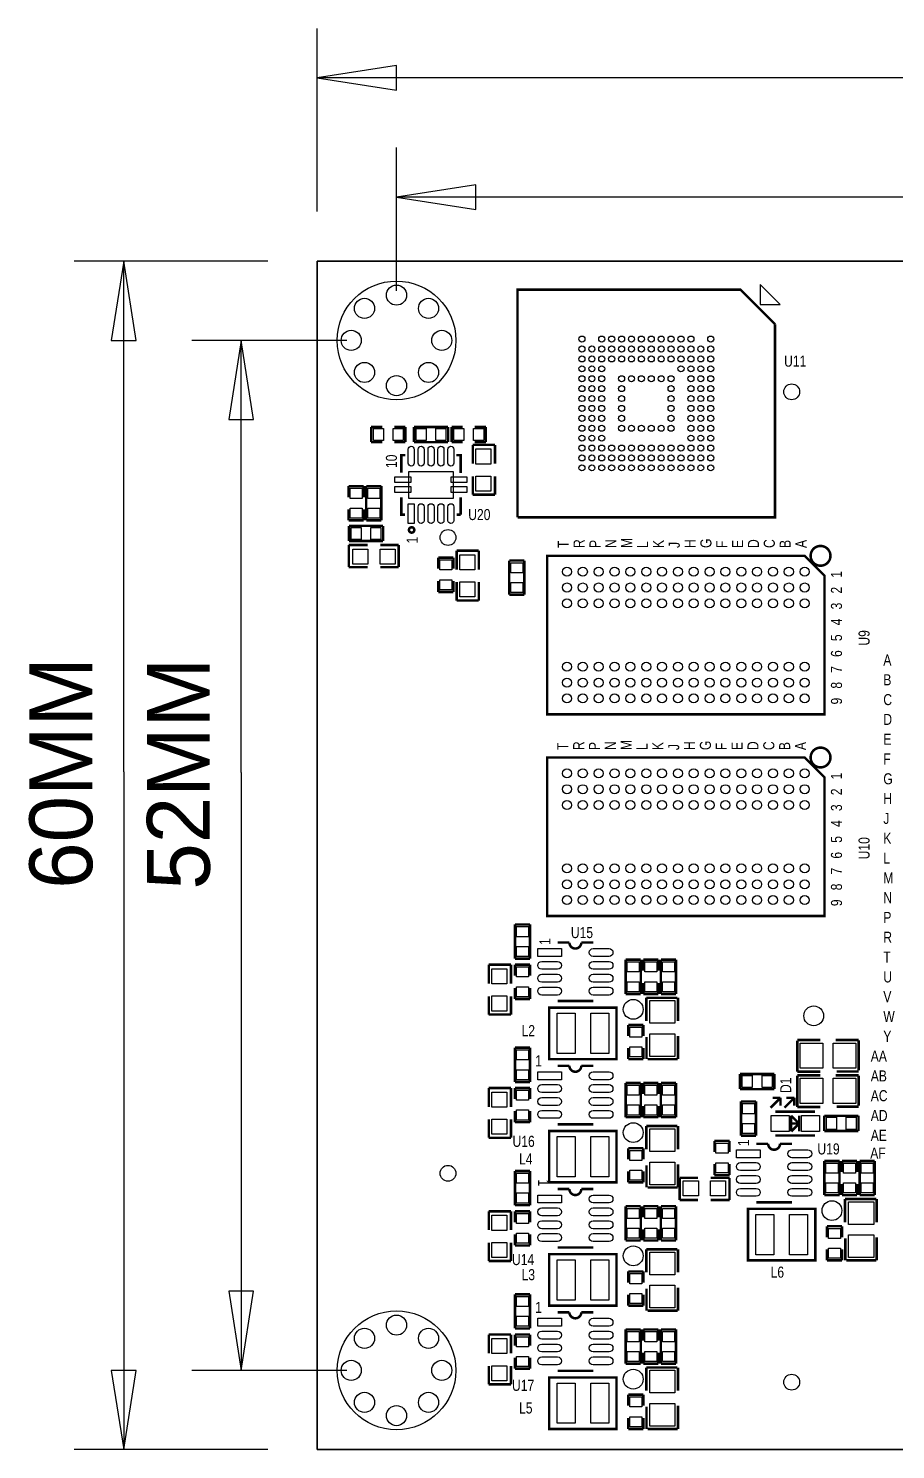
# Model space of a CAD drawing. Extents: x -14.6 to 80, y 0 to 74.1.
# Drawn here: x -14.6 to 29.2, y 0 to 71.8 of the extents above; entities that cross this region are included whole.
import ezdxf

# ---------------------------------------------------------------- set-up
doc = ezdxf.new("R2010")
doc.units = 0
for name, color, linetype in [('BG_DIMENSION', 7, 'CONTINUOUS'), ('BG_OUTLINE', 7, 'CONTINUOUS'), ('BG_SILKSCREEN_TOP', 7, 'CONTINUOUS'), ('PG_SILKSCREEN_TOP', 2, 'CONTINUOUS'), ('PIN_TOP', 1, 'CONTINUOUS'), ('RD_SILKSCREEN_TOP', 142, 'CONTINUOUS')]:
    doc.layers.add(name, color=color, linetype=linetype)

msp = doc.modelspace()

# ---------------------------------------------------------------- linework, layer by layer
at = {"layer": 'BG_DIMENSION'}
for points in [[(0, 62.500002), (0, 71.750555)], [(3.999992, 69.875552), (0, 69.25056), (3.999992, 68.625568), (3.999992, 69.875552)], [(41.45788, 69.25056), (0, 69.25056)], [(3.999992, 58.499985), (3.999992, 65.730755)], [(7.999984, 63.855752), (3.999992, 63.23076), (7.999984, 62.605768), (7.999984, 63.855752)], [(40.28694, 63.23076), (3.999992, 63.23076)], [(-2.499995, 60.000007), (-12.271375, 60.000007)], [(-9.146388, 56.000015), (-9.77138, 60.000007), (-10.396372, 56.000015), (-9.146388, 56.000015)], [(-9.77138, 34.21888), (-9.77138, 60.000007)], [(1.499997, 55.99999), (-6.337935, 55.99999)], [(-3.212948, 51.999998), (-3.83794, 55.99999), (-4.462932, 51.999998), (-3.212948, 51.999998)], [(-3.83794, 34.1757), (-3.83794, 55.99999)], [(-9.77138, 34.21888), (-9.77138, 0)], [(-3.83794, 34.1757), (-3.83794, 3.999992)], [(-4.462932, 7.999984), (-3.83794, 3.999992), (-3.212948, 7.999984), (-4.462932, 7.999984)], [(-10.396372, 3.999992), (-9.77138, 0), (-9.146388, 3.999992), (-10.396372, 3.999992)], [(1.499997, 3.999992), (-6.337935, 3.999992)], [(-2.499995, 0), (-12.271375, 0)]]:
    msp.add_lwpolyline(points, dxfattribs=at)
at = {"layer": 'BG_OUTLINE'}
msp.add_lwpolyline([(0, 0), (79.999992, 0), (79.999992, 60.000007), (0, 60.000007), (0, 0)], dxfattribs=at)
msp.add_lwpolyline([(0, 0), (0, 60.000007), (79.999992, 60.000007), (79.999992, 0)], close=True, dxfattribs=at)
at = {"layer": 'PG_SILKSCREEN_TOP', "const_width": 0.127}
for points in [[(10.110419, 47.064498), (10.110419, 58.564501), (21.360435, 58.564501), (23.110444, 56.814491)], [(10.110419, 47.064498), (23.110444, 47.064498), (23.110444, 56.814491)], [(3.27914, 51.6255), (2.72034, 51.6255)], [(2.72034, 51.6255), (2.72034, 50.8635)], [(4.44754, 51.6255), (3.88874, 51.6255)], [(4.44754, 50.8635), (4.44754, 51.6255)], [(4.87934, 51.6255), (4.87934, 50.8635)], [(6.60654, 51.6255), (4.87934, 51.6255)], [(6.60654, 50.8635), (6.60654, 51.6255)], [(7.34314, 51.6255), (6.78434, 51.6255)], [(6.78434, 51.6255), (6.78434, 50.8635)], [(8.51154, 51.6255), (7.95274, 51.6255)], [(8.51154, 50.8635), (8.51154, 51.6255)], [(2.72034, 50.8635), (3.27914, 50.8635)], [(3.88874, 50.8635), (4.44754, 50.8635)], [(4.452849, 50.204599), (4.242841, 50.204599), (4.242841, 49.314608)], [(4.87934, 50.8635), (6.60654, 50.8635)], [(6.78434, 50.8635), (7.34314, 50.8635)], [(7.243039, 49.304397), (7.243039, 50.204599), (7.022846, 50.204599)], [(7.85114, 50.7238), (8.96874, 50.7238)], [(7.85114, 49.7713), (7.85114, 50.7238)], [(7.95274, 50.8635), (8.51154, 50.8635)], [(8.96874, 50.7238), (8.96874, 49.7713)], [(7.85114, 49.1363), (7.85114, 48.2092)], [(8.96874, 48.2092), (8.96874, 49.1363)], [(1.57988, 48.641), (1.57988, 48.0822)], [(2.34188, 48.641), (1.57988, 48.641)], [(2.34188, 48.0822), (2.34188, 48.641)], [(2.46888, 48.641), (2.46888, 46.9138)], [(3.23088, 48.641), (2.46888, 48.641)], [(3.23088, 46.9138), (3.23088, 48.641)], [(4.242841, 48.074605), (4.242841, 47.204401), (4.433037, 47.204401)], [(7.243039, 47.204401), (7.243039, 48.084511)], [(7.85114, 48.2092), (8.96874, 48.2092)], [(1.57988, 47.4726), (1.57988, 46.9138)], [(2.34188, 46.9138), (2.34188, 47.4726)], [(1.57988, 46.9138), (2.34188, 46.9138)], [(3.324581, 46.6344), (1.597381, 46.6344)], [(1.597381, 46.6344), (1.597381, 45.8724)], [(2.46888, 46.9138), (3.23088, 46.9138)], [(3.324581, 45.8724), (3.324581, 46.6344)], [(7.033031, 47.204401), (7.243039, 47.204401)], [(1.597381, 45.8724), (3.324581, 45.8724)], [(1.59258, 45.6692), (2.54508, 45.6692)], [(1.59258, 44.5516), (1.59258, 45.6692)], [(4.10718, 45.6692), (3.18008, 45.6692)], [(4.10718, 44.5516), (4.10718, 45.6692)], [(7.0358, 45.38218), (8.1534, 45.38218)], [(7.0358, 44.42968), (7.0358, 45.38218)], [(8.1534, 45.38218), (8.1534, 44.42968)], [(2.54508, 44.5516), (1.59258, 44.5516)], [(3.18008, 44.5516), (4.10718, 44.5516)], [(6.11124, 45.02658), (6.11124, 44.46778)], [(6.87324, 45.02658), (6.11124, 45.02658)], [(6.87324, 44.46778), (6.87324, 45.02658)], [(9.687966, 44.886702), (9.687966, 43.159502)], [(10.449966, 44.886702), (9.687966, 44.886702)], [(10.449966, 43.159502), (10.449966, 44.886702)], [(11.604473, 45.122998), (24.604472, 45.122998), (25.604495, 44.123), (25.604495, 37.123014), (11.604473, 37.123014), (11.604473, 45.122998)], [(6.11124, 43.85818), (6.11124, 43.29938)], [(6.87324, 43.29938), (6.87324, 43.85818)], [(7.0358, 43.79468), (7.0358, 42.86758)], [(8.1534, 42.86758), (8.1534, 43.79468)], [(6.11124, 43.29938), (6.87324, 43.29938)], [(9.687966, 43.159502), (10.449966, 43.159502)], [(7.0358, 42.86758), (8.1534, 42.86758)], [(11.604473, 34.941002), (24.604472, 34.941002), (25.604495, 33.941004), (25.604495, 26.941018), (11.604473, 26.941018), (11.604473, 34.941002)], [(9.97966, 26.50998), (9.97966, 24.78278)], [(10.74166, 26.50998), (9.97966, 26.50998)], [(10.74166, 24.78278), (10.74166, 26.50998)], [(12.727661, 25.597587), (12.127763, 25.597587)], [(8.65886, 24.47798), (9.77646, 24.47798)], [(8.65886, 23.52548), (8.65886, 24.47798)], [(9.77646, 24.47798), (9.77646, 23.52548)], [(9.97966, 24.78278), (10.74166, 24.78278)], [(9.97966, 24.47798), (9.97966, 23.91918)], [(10.74166, 24.47798), (9.97966, 24.47798)], [(10.74166, 23.91918), (10.74166, 24.47798)], [(15.56766, 24.73198), (15.56766, 23.00478)], [(16.32966, 24.73198), (15.56766, 24.73198)], [(16.32966, 23.00478), (16.32966, 24.73198)], [(16.45666, 24.73198), (16.45666, 24.17318)], [(17.21866, 24.73198), (16.45666, 24.73198)], [(17.21866, 24.17318), (17.21866, 24.73198)], [(17.34566, 24.73198), (17.34566, 23.00478)], [(18.10766, 24.73198), (17.34566, 24.73198)], [(18.10766, 23.00478), (18.10766, 24.73198)], [(9.97966, 23.30958), (9.97966, 22.75078)], [(10.74166, 22.75078), (10.74166, 23.30958)], [(15.56766, 23.00478), (16.32966, 23.00478)], [(16.45666, 23.56358), (16.45666, 23.00478)], [(16.45666, 23.00478), (17.21866, 23.00478)], [(17.21866, 23.00478), (17.21866, 23.56358)], [(17.34566, 23.00478), (18.10766, 23.00478)], [(8.65886, 22.89048), (8.65886, 21.96338)], [(9.77646, 21.96338), (9.77646, 22.89048)], [(9.97966, 22.75078), (10.74166, 22.75078)], [(11.708663, 19.710883), (15.108657, 19.710883), (15.108657, 22.310877), (11.708663, 22.310877), (11.708663, 19.710883)], [(12.127763, 22.647173), (13.927557, 22.647173)], [(16.60906, 21.641283), (16.60906, 22.809683)], [(16.60906, 22.809683), (18.18386, 22.809683)], [(18.20926, 22.809683), (18.20926, 21.641283)], [(8.65886, 21.96338), (9.77646, 21.96338)], [(15.69466, 21.438083), (15.69466, 20.879283)], [(16.45666, 21.438083), (15.69466, 21.438083)], [(16.45666, 20.879283), (16.45666, 21.438083)], [(16.62176, 20.828483), (16.62176, 19.710883)], [(18.20926, 19.710883), (18.20926, 20.879283)], [(9.97966, 20.28698), (9.97966, 18.55978)], [(10.74166, 20.28698), (9.97966, 20.28698)], [(10.74166, 18.55978), (10.74166, 20.28698)], [(15.69466, 20.269683), (15.69466, 19.710883)], [(16.45666, 19.710883), (16.45666, 20.269683)], [(24.2316, 20.6756), (25.4, 20.6756)], [(24.2316, 19.0754), (24.2316, 20.6502)], [(27.3304, 20.6756), (26.162, 20.6756)], [(27.3304, 19.1389), (27.3304, 20.6629)], [(12.727661, 19.374587), (12.127763, 19.374587)], [(15.69466, 19.710883), (16.45666, 19.710883)], [(16.67256, 19.710883), (18.19656, 19.710883)], [(21.34108, 18.9611), (21.34108, 18.1991)], [(23.06828, 18.9611), (21.34108, 18.9611)], [(23.06828, 18.1991), (23.06828, 18.9611)], [(25.4, 19.0754), (24.2316, 19.0754)], [(24.2316, 18.8976), (25.4, 18.8976)], [(24.2316, 17.2974), (24.2316, 18.8722)], [(27.3304, 18.8976), (26.162, 18.8976)], [(26.2128, 19.0881), (27.3304, 19.0881)], [(27.3304, 17.3609), (27.3304, 18.8849)], [(8.65886, 18.25498), (9.77646, 18.25498)], [(8.65886, 17.30248), (8.65886, 18.25498)], [(9.77646, 18.25498), (9.77646, 17.30248)], [(9.97966, 18.55978), (10.74166, 18.55978)], [(9.97966, 18.25498), (9.97966, 17.69618)], [(10.74166, 18.25498), (9.97966, 18.25498)], [(10.74166, 17.69618), (10.74166, 18.25498)], [(15.56766, 18.50898), (15.56766, 16.78178)], [(16.32966, 18.50898), (15.56766, 18.50898)], [(16.32966, 16.78178), (16.32966, 18.50898)], [(16.45666, 18.50898), (16.45666, 17.95018)], [(17.21866, 18.50898), (16.45666, 18.50898)], [(17.21866, 17.95018), (17.21866, 18.50898)], [(17.34566, 18.50898), (17.34566, 16.78178)], [(18.10766, 18.50898), (17.34566, 18.50898)], [(18.10766, 16.78178), (18.10766, 18.50898)], [(21.34108, 18.1991), (23.06828, 18.1991)], [(16.45666, 17.34058), (16.45666, 16.78178)], [(17.21866, 16.78178), (17.21866, 17.34058)], [(21.3868, 17.57426), (21.3868, 15.84706)], [(22.1488, 17.57426), (21.3868, 17.57426)], [(22.1488, 15.84706), (22.1488, 17.57426)], [(22.881031, 17.2593), (23.381233, 17.759197)], [(23.381233, 17.759197), (22.981133, 17.759197)], [(23.381233, 17.359097), (23.381233, 17.759197)], [(23.581131, 17.2593), (24.081232, 17.759197)], [(24.081232, 17.759197), (23.681131, 17.759197)], [(24.081232, 17.359097), (24.081232, 17.759197)], [(25.4, 17.2974), (24.2316, 17.2974)], [(26.2128, 17.3101), (27.3304, 17.3101)], [(8.65886, 16.66748), (8.65886, 15.74038)], [(9.77646, 15.74038), (9.77646, 16.66748)], [(9.97966, 17.08658), (9.97966, 16.52778)], [(9.97966, 16.52778), (10.74166, 16.52778)], [(10.74166, 16.52778), (10.74166, 17.08658)], [(15.56766, 16.78178), (16.32966, 16.78178)], [(16.45666, 16.78178), (17.21866, 16.78178)], [(17.34566, 16.78178), (18.10766, 16.78178)], [(25.122632, 17.059097), (23.122636, 17.059097)], [(24.372545, 16.4592), (23.872444, 16.4592)], [(23.922431, 16.859199), (24.322532, 16.4592)], [(23.922431, 16.059201), (23.922431, 16.859199)], [(24.322532, 16.4592), (23.922431, 16.059201)], [(24.322532, 16.059201), (24.322532, 16.859199)], [(25.5905, 16.85036), (25.5905, 16.08836)], [(27.3177, 16.85036), (25.5905, 16.85036)], [(27.3177, 16.08836), (27.3177, 16.85036)], [(8.65886, 15.74038), (9.77646, 15.74038)], [(11.708663, 13.487883), (15.108657, 13.487883), (15.108657, 16.087877), (11.708663, 16.087877), (11.708663, 13.487883)], [(12.127763, 16.424173), (13.927557, 16.424173)], [(16.60906, 15.164283), (16.60906, 16.332683)], [(16.60906, 16.332683), (18.18386, 16.332683)], [(18.20926, 16.332683), (18.20926, 15.164283)], [(21.3868, 15.84706), (22.1488, 15.84706)], [(25.122632, 15.859303), (23.122636, 15.859303)], [(25.5905, 16.08836), (27.3177, 16.08836)], [(15.69466, 15.215083), (15.69466, 14.656283)], [(16.45666, 15.215083), (15.69466, 15.215083)], [(16.45666, 14.656283), (16.45666, 15.215083)], [(20.05076, 15.584881), (20.05076, 15.026081)], [(20.81276, 15.584881), (20.05076, 15.584881)], [(20.81276, 15.026081), (20.81276, 15.584881)], [(22.760661, 15.437587), (22.160763, 15.437587)], [(16.62176, 14.351483), (16.62176, 13.233883)], [(18.20926, 13.233883), (18.20926, 14.402283)], [(20.05076, 14.416481), (20.05076, 13.857681)], [(20.81276, 13.857681), (20.81276, 14.416481)], [(25.60066, 14.57198), (25.60066, 12.84478)], [(26.36266, 14.57198), (25.60066, 14.57198)], [(26.36266, 12.84478), (26.36266, 14.57198)], [(26.48966, 14.57198), (26.48966, 14.01318)], [(27.25166, 14.57198), (26.48966, 14.57198)], [(27.25166, 14.01318), (27.25166, 14.57198)], [(27.37866, 14.57198), (27.37866, 12.84478)], [(28.14066, 14.57198), (27.37866, 14.57198)], [(28.14066, 12.84478), (28.14066, 14.57198)], [(9.97966, 14.06398), (9.97966, 12.33678)], [(10.74166, 14.06398), (9.97966, 14.06398)], [(10.74166, 12.33678), (10.74166, 14.06398)], [(15.69466, 14.046683), (15.69466, 13.487883)], [(16.45666, 13.487883), (16.45666, 14.046683)], [(18.29816, 13.71854), (18.29816, 12.60094)], [(19.22526, 13.71854), (18.29816, 13.71854)], [(19.86026, 13.71854), (20.81276, 13.71854)], [(20.05076, 13.857681), (20.81276, 13.857681)], [(20.81276, 13.71854), (20.81276, 12.60094)], [(12.727661, 13.151587), (12.127763, 13.151587)], [(15.69466, 13.487883), (16.45666, 13.487883)], [(16.67256, 13.233883), (18.19656, 13.233883)], [(26.48966, 13.40358), (26.48966, 12.84478)], [(27.25166, 12.84478), (27.25166, 13.40358)], [(9.97966, 12.33678), (10.74166, 12.33678)], [(15.56766, 12.28598), (15.56766, 10.55878)], [(16.32966, 12.28598), (15.56766, 12.28598)], [(16.32966, 10.55878), (16.32966, 12.28598)], [(16.45666, 12.28598), (16.45666, 11.72718)], [(17.21866, 12.28598), (16.45666, 12.28598)], [(17.21866, 11.72718), (17.21866, 12.28598)], [(17.34566, 12.28598), (17.34566, 10.55878)], [(18.10766, 12.28598), (17.34566, 12.28598)], [(18.10766, 10.55878), (18.10766, 12.28598)], [(18.29816, 12.60094), (19.22526, 12.60094)], [(20.81276, 12.60094), (19.86026, 12.60094)], [(21.741663, 9.550883), (25.141657, 9.550883), (25.141657, 12.150877), (21.741663, 12.150877), (21.741663, 9.550883)], [(22.160763, 12.487173), (23.960557, 12.487173)], [(25.60066, 12.84478), (26.36266, 12.84478)], [(26.48966, 12.84478), (27.25166, 12.84478)], [(26.64206, 11.481283), (26.64206, 12.649683)], [(26.64206, 12.649683), (28.21686, 12.649683)], [(27.37866, 12.84478), (28.14066, 12.84478)], [(28.24226, 12.649683), (28.24226, 11.481283)], [(8.65886, 12.03198), (9.77646, 12.03198)], [(8.65886, 11.07948), (8.65886, 12.03198)], [(9.77646, 12.03198), (9.77646, 11.07948)], [(9.97966, 12.03198), (9.97966, 11.47318)], [(10.74166, 12.03198), (9.97966, 12.03198)], [(10.74166, 11.47318), (10.74166, 12.03198)], [(9.97966, 10.86358), (9.97966, 10.30478)], [(10.74166, 10.30478), (10.74166, 10.86358)], [(16.45666, 11.11758), (16.45666, 10.55878)], [(17.21866, 10.55878), (17.21866, 11.11758)], [(25.72766, 11.278083), (25.72766, 10.719283)], [(26.48966, 11.278083), (25.72766, 11.278083)], [(26.48966, 10.719283), (26.48966, 11.278083)], [(28.24226, 9.550883), (28.24226, 10.719283)], [(8.65886, 10.44448), (8.65886, 9.51738)], [(9.77646, 9.51738), (9.77646, 10.44448)], [(9.97966, 10.30478), (10.74166, 10.30478)], [(12.127763, 10.201173), (13.927557, 10.201173)], [(15.56766, 10.55878), (16.32966, 10.55878)], [(16.45666, 10.55878), (17.21866, 10.55878)], [(16.60906, 8.941283), (16.60906, 10.109683)], [(16.60906, 10.109683), (18.18386, 10.109683)], [(17.34566, 10.55878), (18.10766, 10.55878)], [(18.20926, 10.109683), (18.20926, 8.941283)], [(25.72766, 10.109683), (25.72766, 9.550883)], [(26.48966, 9.550883), (26.48966, 10.109683)], [(26.65476, 10.668483), (26.65476, 9.550883)], [(8.65886, 9.51738), (9.77646, 9.51738)], [(11.708663, 7.264883), (15.108657, 7.264883), (15.108657, 9.864877), (11.708663, 9.864877), (11.708663, 7.264883)], [(25.72766, 9.550883), (26.48966, 9.550883)], [(26.70556, 9.550883), (28.22956, 9.550883)], [(15.69466, 8.992083), (15.69466, 8.433283)], [(16.45666, 8.992083), (15.69466, 8.992083)], [(16.45666, 8.433283), (16.45666, 8.992083)], [(9.97966, 7.84098), (9.97966, 6.11378)], [(10.74166, 7.84098), (9.97966, 7.84098)], [(10.74166, 6.11378), (10.74166, 7.84098)], [(16.62176, 8.128483), (16.62176, 7.010883)], [(18.20926, 7.010883), (18.20926, 8.179283)], [(15.69466, 7.823683), (15.69466, 7.264883)], [(15.69466, 7.264883), (16.45666, 7.264883)], [(16.45666, 7.264883), (16.45666, 7.823683)], [(12.727661, 6.928587), (12.127763, 6.928587)], [(16.67256, 7.010883), (18.19656, 7.010883)], [(8.65886, 5.80898), (9.77646, 5.80898)], [(8.65886, 4.85648), (8.65886, 5.80898)], [(9.77646, 5.80898), (9.77646, 4.85648)], [(9.97966, 6.11378), (10.74166, 6.11378)], [(9.97966, 5.80898), (9.97966, 5.25018)], [(10.74166, 5.80898), (9.97966, 5.80898)], [(10.74166, 5.25018), (10.74166, 5.80898)], [(15.56766, 6.06298), (15.56766, 4.33578)], [(16.32966, 6.06298), (15.56766, 6.06298)], [(16.32966, 4.33578), (16.32966, 6.06298)], [(16.45666, 6.06298), (16.45666, 5.50418)], [(17.21866, 6.06298), (16.45666, 6.06298)], [(17.21866, 5.50418), (17.21866, 6.06298)], [(17.34566, 6.06298), (17.34566, 4.33578)], [(18.10766, 6.06298), (17.34566, 6.06298)], [(18.10766, 4.33578), (18.10766, 6.06298)], [(9.97966, 4.64058), (9.97966, 4.08178)], [(10.74166, 4.08178), (10.74166, 4.64058)], [(15.56766, 4.33578), (16.32966, 4.33578)], [(16.45666, 4.89458), (16.45666, 4.33578)], [(16.45666, 4.33578), (17.21866, 4.33578)], [(17.21866, 4.33578), (17.21866, 4.89458)], [(17.34566, 4.33578), (18.10766, 4.33578)], [(8.65886, 4.22148), (8.65886, 3.29438)], [(9.77646, 3.29438), (9.77646, 4.22148)], [(9.97966, 4.08178), (10.74166, 4.08178)], [(11.708663, 1.041883), (15.108657, 1.041883), (15.108657, 3.641877), (11.708663, 3.641877), (11.708663, 1.041883)], [(12.127763, 3.978173), (13.927557, 3.978173)], [(16.60906, 2.972283), (16.60906, 4.140683)], [(16.60906, 4.140683), (18.18386, 4.140683)], [(18.20926, 4.140683), (18.20926, 2.972283)], [(8.65886, 3.29438), (9.77646, 3.29438)], [(15.69466, 2.769083), (15.69466, 2.210283)], [(16.45666, 2.769083), (15.69466, 2.769083)], [(16.45666, 2.210283), (16.45666, 2.769083)], [(16.62176, 2.159483), (16.62176, 1.041883)], [(18.20926, 1.041883), (18.20926, 2.210283)], [(15.69466, 1.600683), (15.69466, 1.041883)], [(16.45666, 1.041883), (16.45666, 1.600683)], [(15.69466, 1.041883), (16.45666, 1.041883)], [(16.67256, 1.041883), (18.19656, 1.041883)]]:
    msp.add_lwpolyline(points, dxfattribs=at)
at = {"layer": 'PG_SILKSCREEN_TOP'}
msp.add_lwpolyline([(22.352432, 57.806488), (23.368432, 57.806488), (22.352432, 58.822488)], close=True, dxfattribs=at)
at = {"layer": 'PG_SILKSCREEN_TOP', "const_width": 0.127}
for points in [[(4.898949, 46.429498, 1.000013), (4.62694, 46.429498, 0.999987), (4.898949, 46.429498)], [(25.904495, 45.122998, 0.999991), (24.904471, 45.123024, 1.000009), (25.904495, 45.122998)], [(25.904495, 34.941002, 0.999991), (24.904471, 34.941027, 1.000009), (25.904495, 34.941002)], [(13.927557, 25.597587), (13.327659, 25.597587, -0.999915), (12.727661, 25.597587)], [(13.927557, 19.374587), (13.327659, 19.374587, -0.999915), (12.727661, 19.374587)], [(23.960557, 15.437587), (23.360659, 15.437587, -0.999915), (22.760661, 15.437587)], [(13.927557, 13.151587), (13.327659, 13.151587, -0.999915), (12.727661, 13.151587)], [(13.927557, 6.928587), (13.327659, 6.928587, -0.999915), (12.727661, 6.928587)]]:
    msp.add_lwpolyline(points, format="xyb", dxfattribs=at)
at = {"layer": 'PIN_TOP'}
for points in [[(2.829839, 50.9397), (2.829839, 51.5493), (3.337839, 51.5493), (3.337839, 50.9397)], [(3.830041, 50.9397), (3.830041, 51.5493), (4.338041, 51.5493), (4.338041, 50.9397)], [(5.496839, 51.5493), (5.496839, 50.9397), (4.988839, 50.9397), (4.988839, 51.5493)], [(6.497041, 51.5493), (6.497041, 50.9397), (5.989041, 50.9397), (5.989041, 51.5493)], [(6.893839, 50.9397), (6.893839, 51.5493), (7.401839, 51.5493), (7.401839, 50.9397)], [(7.894041, 50.9397), (7.894041, 51.5493), (8.402041, 51.5493), (8.402041, 50.9397)], [(8.76554, 49.7586), (8.00354, 49.7586), (8.00354, 50.5206), (8.76554, 50.5206)], [(4.722901, 48.819397), (3.922801, 48.819397), (3.922801, 49.119396), (4.722901, 49.119396)], [(6.867893, 49.384445), (6.867893, 48.024555), (4.617987, 48.024555), (4.617987, 49.384445)], [(7.557999, 48.819397), (6.757899, 48.819397), (6.757899, 49.119396), (7.557999, 49.119396)], [(8.76554, 48.387), (8.00354, 48.387), (8.00354, 49.149), (8.76554, 49.149)], [(1.65608, 48.531501), (2.26568, 48.531501), (2.26568, 48.023501), (1.65608, 48.023501)], [(3.15468, 48.023501), (2.54508, 48.023501), (2.54508, 48.531501), (3.15468, 48.531501)], [(4.722901, 48.319601), (3.922801, 48.319601), (3.922801, 48.6196), (4.722901, 48.6196)], [(7.557999, 48.319601), (6.757899, 48.319601), (6.757899, 48.6196), (7.557999, 48.6196)], [(1.65608, 47.531299), (2.26568, 47.531299), (2.26568, 47.023299), (1.65608, 47.023299)], [(3.15468, 47.023299), (2.54508, 47.023299), (2.54508, 47.531299), (3.15468, 47.531299)], [(4.892942, 46.75439), (4.592942, 46.75439), (4.592942, 47.754388), (4.892942, 47.754388)], [(1.70688, 45.9486), (1.70688, 46.5582), (2.21488, 46.5582), (2.21488, 45.9486)], [(2.707081, 45.9486), (2.707081, 46.5582), (3.215081, 46.5582), (3.215081, 45.9486)], [(2.55778, 45.466), (2.55778, 44.704), (1.79578, 44.704), (1.79578, 45.466)], [(3.92938, 45.466), (3.92938, 44.704), (3.16738, 44.704), (3.16738, 45.466)], [(6.79704, 44.409081), (6.18744, 44.409081), (6.18744, 44.917081), (6.79704, 44.917081)], [(7.9502, 44.41698), (7.1882, 44.41698), (7.1882, 45.17898), (7.9502, 45.17898)], [(9.764166, 44.777203), (10.373766, 44.777203), (10.373766, 44.269203), (9.764166, 44.269203)], [(6.79704, 43.408879), (6.18744, 43.408879), (6.18744, 43.916879), (6.79704, 43.916879)], [(7.9502, 43.04538), (7.1882, 43.04538), (7.1882, 43.80738), (7.9502, 43.80738)], [(9.764166, 43.777002), (10.373766, 43.777002), (10.373766, 43.269002), (9.764166, 43.269002)], [(10.66546, 25.892481), (10.05586, 25.892481), (10.05586, 26.400481), (10.66546, 26.400481)], [(10.66546, 24.892279), (10.05586, 24.892279), (10.05586, 25.400279), (10.66546, 25.400279)], [(11.127715, 25.297486), (12.327611, 25.297486), (12.327611, 24.897486), (11.127715, 24.897486)], [(16.25346, 24.114481), (15.64386, 24.114481), (15.64386, 24.622481), (16.25346, 24.622481)], [(17.14246, 24.114481), (16.53286, 24.114481), (16.53286, 24.622481), (17.14246, 24.622481)], [(17.42186, 24.622481), (18.03146, 24.622481), (18.03146, 24.114481), (17.42186, 24.114481)], [(9.57326, 23.51278), (8.81126, 23.51278), (8.81126, 24.27478), (9.57326, 24.27478)], [(10.66546, 23.860481), (10.05586, 23.860481), (10.05586, 24.368481), (10.66546, 24.368481)], [(10.66546, 22.860279), (10.05586, 22.860279), (10.05586, 23.368279), (10.66546, 23.368279)], [(16.25346, 23.114279), (15.64386, 23.114279), (15.64386, 23.622279), (16.25346, 23.622279)], [(17.14246, 23.114279), (16.53286, 23.114279), (16.53286, 23.622279), (17.14246, 23.622279)], [(17.42186, 23.622279), (18.03146, 23.622279), (18.03146, 23.114279), (17.42186, 23.114279)], [(9.57326, 22.14118), (8.81126, 22.14118), (8.81126, 22.90318), (9.57326, 22.90318)], [(18.05686, 21.526983), (16.78686, 21.526983), (16.78686, 22.669983), (18.05686, 22.669983)], [(12.101449, 19.99488), (12.101449, 22.02688), (13.015849, 22.02688), (13.015849, 19.99488)], [(13.801471, 19.99488), (13.801471, 22.02688), (14.715871, 22.02688), (14.715871, 19.99488)], [(16.38046, 20.820583), (15.77086, 20.820583), (15.77086, 21.328583), (16.38046, 21.328583)], [(18.05686, 19.850583), (16.78686, 19.850583), (16.78686, 20.993583), (18.05686, 20.993583)], [(10.66546, 19.669481), (10.05586, 19.669481), (10.05586, 20.177481), (10.66546, 20.177481)], [(16.38046, 19.820382), (15.77086, 19.820382), (15.77086, 20.328382), (16.38046, 20.328382)], [(25.5143, 20.5232), (25.5143, 19.2532), (24.3713, 19.2532), (24.3713, 20.5232)], [(27.1907, 20.5232), (27.1907, 19.2532), (26.0477, 19.2532), (26.0477, 20.5232)], [(10.66546, 18.669279), (10.05586, 18.669279), (10.05586, 19.177279), (10.66546, 19.177279)], [(11.127715, 19.074486), (12.327611, 19.074486), (12.327611, 18.674486), (11.127715, 18.674486)], [(21.958579, 18.8849), (21.958579, 18.2753), (21.450579, 18.2753), (21.450579, 18.8849)], [(22.958781, 18.8849), (22.958781, 18.2753), (22.450781, 18.2753), (22.450781, 18.8849)], [(25.5143, 18.7452), (25.5143, 17.4752), (24.3713, 17.4752), (24.3713, 18.7452)], [(27.1907, 18.7452), (27.1907, 17.4752), (26.0477, 17.4752), (26.0477, 18.7452)], [(9.57326, 17.28978), (8.81126, 17.28978), (8.81126, 18.05178), (9.57326, 18.05178)], [(10.66546, 17.637481), (10.05586, 17.637481), (10.05586, 18.145481), (10.66546, 18.145481)], [(16.25346, 17.891481), (15.64386, 17.891481), (15.64386, 18.399481), (16.25346, 18.399481)], [(17.14246, 17.891481), (16.53286, 17.891481), (16.53286, 18.399481), (17.14246, 18.399481)], [(17.42186, 18.399481), (18.03146, 18.399481), (18.03146, 17.891481), (17.42186, 17.891481)], [(16.25346, 16.891279), (15.64386, 16.891279), (15.64386, 17.399279), (16.25346, 17.399279)], [(17.14246, 16.891279), (16.53286, 16.891279), (16.53286, 17.399279), (17.14246, 17.399279)], [(17.42186, 17.399279), (18.03146, 17.399279), (18.03146, 16.891279), (17.42186, 16.891279)], [(22.0726, 16.956761), (21.463, 16.956761), (21.463, 17.464761), (22.0726, 17.464761)], [(9.57326, 15.91818), (8.81126, 15.91818), (8.81126, 16.68018), (9.57326, 16.68018)], [(10.66546, 16.637279), (10.05586, 16.637279), (10.05586, 17.145279), (10.66546, 17.145279)], [(23.820488, 16.05915), (22.920592, 16.05915), (22.920592, 16.85925), (23.820488, 16.85925)], [(25.344488, 16.05915), (24.444592, 16.05915), (24.444592, 16.85925), (25.344488, 16.85925)], [(26.207999, 16.77416), (26.207999, 16.16456), (25.699999, 16.16456), (25.699999, 16.77416)], [(27.208201, 16.77416), (27.208201, 16.16456), (26.700201, 16.16456), (26.700201, 16.77416)], [(12.101449, 13.77188), (12.101449, 15.80388), (13.015849, 15.80388), (13.015849, 13.77188)], [(13.801471, 13.77188), (13.801471, 15.80388), (14.715871, 15.80388), (14.715871, 13.77188)], [(18.05686, 15.049983), (16.78686, 15.049983), (16.78686, 16.192983), (18.05686, 16.192983)], [(22.0726, 15.956559), (21.463, 15.956559), (21.463, 16.464559), (22.0726, 16.464559)], [(16.38046, 14.597583), (15.77086, 14.597583), (15.77086, 15.105583), (16.38046, 15.105583)], [(20.12696, 15.475382), (20.73656, 15.475382), (20.73656, 14.967382), (20.12696, 14.967382)], [(21.160715, 15.137486), (22.360611, 15.137486), (22.360611, 14.737486), (21.160715, 14.737486)], [(18.05686, 13.373583), (16.78686, 13.373583), (16.78686, 14.516583), (18.05686, 14.516583)], [(20.12696, 14.475181), (20.73656, 14.475181), (20.73656, 13.967181), (20.12696, 13.967181)], [(26.28646, 13.954481), (25.67686, 13.954481), (25.67686, 14.462481), (26.28646, 14.462481)], [(27.17546, 13.954481), (26.56586, 13.954481), (26.56586, 14.462481), (27.17546, 14.462481)], [(27.45486, 14.462481), (28.06446, 14.462481), (28.06446, 13.954481), (27.45486, 13.954481)], [(10.66546, 13.446481), (10.05586, 13.446481), (10.05586, 13.954481), (10.66546, 13.954481)], [(16.38046, 13.597382), (15.77086, 13.597382), (15.77086, 14.105382), (16.38046, 14.105382)], [(10.66546, 12.446279), (10.05586, 12.446279), (10.05586, 12.954279), (10.66546, 12.954279)], [(18.47596, 12.80414), (18.47596, 13.56614), (19.23796, 13.56614), (19.23796, 12.80414)], [(19.84756, 12.80414), (19.84756, 13.56614), (20.60956, 13.56614), (20.60956, 12.80414)], [(26.28646, 12.954279), (25.67686, 12.954279), (25.67686, 13.462279), (26.28646, 13.462279)], [(27.17546, 12.954279), (26.56586, 12.954279), (26.56586, 13.462279), (27.17546, 13.462279)], [(27.45486, 13.462279), (28.06446, 13.462279), (28.06446, 12.954279), (27.45486, 12.954279)], [(11.127715, 12.851486), (12.327611, 12.851486), (12.327611, 12.451486), (11.127715, 12.451486)], [(28.08986, 11.366983), (26.81986, 11.366983), (26.81986, 12.509983), (28.08986, 12.509983)], [(9.57326, 11.06678), (8.81126, 11.06678), (8.81126, 11.82878), (9.57326, 11.82878)], [(10.66546, 11.414481), (10.05586, 11.414481), (10.05586, 11.922481), (10.66546, 11.922481)], [(16.25346, 11.668481), (15.64386, 11.668481), (15.64386, 12.176481), (16.25346, 12.176481)], [(17.14246, 11.668481), (16.53286, 11.668481), (16.53286, 12.176481), (17.14246, 12.176481)], [(17.42186, 12.176481), (18.03146, 12.176481), (18.03146, 11.668481), (17.42186, 11.668481)], [(22.134449, 9.83488), (22.134449, 11.86688), (23.048849, 11.86688), (23.048849, 9.83488)], [(23.834471, 9.83488), (23.834471, 11.86688), (24.748871, 11.86688), (24.748871, 9.83488)], [(10.66546, 10.414279), (10.05586, 10.414279), (10.05586, 10.922279), (10.66546, 10.922279)], [(16.25346, 10.668279), (15.64386, 10.668279), (15.64386, 11.176279), (16.25346, 11.176279)], [(17.14246, 10.668279), (16.53286, 10.668279), (16.53286, 11.176279), (17.14246, 11.176279)], [(17.42186, 11.176279), (18.03146, 11.176279), (18.03146, 10.668279), (17.42186, 10.668279)], [(26.41346, 10.660583), (25.80386, 10.660583), (25.80386, 11.168583), (26.41346, 11.168583)], [(28.08986, 9.690583), (26.81986, 9.690583), (26.81986, 10.833583), (28.08986, 10.833583)], [(9.57326, 9.69518), (8.81126, 9.69518), (8.81126, 10.45718), (9.57326, 10.45718)], [(26.41346, 9.660382), (25.80386, 9.660382), (25.80386, 10.168382), (26.41346, 10.168382)], [(12.101449, 7.54888), (12.101449, 9.58088), (13.015849, 9.58088), (13.015849, 7.54888)], [(13.801471, 7.54888), (13.801471, 9.58088), (14.715871, 9.58088), (14.715871, 7.54888)], [(18.05686, 8.826983), (16.78686, 8.826983), (16.78686, 9.969983), (18.05686, 9.969983)], [(16.38046, 8.374583), (15.77086, 8.374583), (15.77086, 8.882583), (16.38046, 8.882583)], [(18.05686, 7.150583), (16.78686, 7.150583), (16.78686, 8.293583), (18.05686, 8.293583)], [(10.66546, 7.223481), (10.05586, 7.223481), (10.05586, 7.731481), (10.66546, 7.731481)], [(16.38046, 7.374382), (15.77086, 7.374382), (15.77086, 7.882382), (16.38046, 7.882382)], [(10.66546, 6.223279), (10.05586, 6.223279), (10.05586, 6.731279), (10.66546, 6.731279)], [(11.127715, 6.628486), (12.327611, 6.628486), (12.327611, 6.228486), (11.127715, 6.228486)], [(15.64386, 5.953481), (16.25346, 5.953481), (16.25346, 5.445481), (15.64386, 5.445481)], [(16.53286, 5.953481), (17.14246, 5.953481), (17.14246, 5.445481), (16.53286, 5.445481)], [(17.42186, 5.953481), (18.03146, 5.953481), (18.03146, 5.445481), (17.42186, 5.445481)], [(9.57326, 4.84378), (8.81126, 4.84378), (8.81126, 5.60578), (9.57326, 5.60578)], [(10.66546, 5.191481), (10.05586, 5.191481), (10.05586, 5.699481), (10.66546, 5.699481)], [(10.66546, 4.191279), (10.05586, 4.191279), (10.05586, 4.699279), (10.66546, 4.699279)], [(15.64386, 4.953279), (16.25346, 4.953279), (16.25346, 4.445279), (15.64386, 4.445279)], [(16.53286, 4.953279), (17.14246, 4.953279), (17.14246, 4.445279), (16.53286, 4.445279)], [(17.42186, 4.953279), (18.03146, 4.953279), (18.03146, 4.445279), (17.42186, 4.445279)], [(9.57326, 3.47218), (8.81126, 3.47218), (8.81126, 4.23418), (9.57326, 4.23418)], [(18.05686, 2.857983), (16.78686, 2.857983), (16.78686, 4.000983), (18.05686, 4.000983)], [(12.101449, 1.32588), (12.101449, 3.35788), (13.015849, 3.35788), (13.015849, 1.32588)], [(13.801471, 1.32588), (13.801471, 3.35788), (14.715871, 3.35788), (14.715871, 1.32588)], [(16.38046, 2.151583), (15.77086, 2.151583), (15.77086, 2.659583), (16.38046, 2.659583)], [(18.05686, 1.181583), (16.78686, 1.181583), (16.78686, 2.324583), (18.05686, 2.324583)], [(16.38046, 1.151382), (15.77086, 1.151382), (15.77086, 1.659382), (16.38046, 1.659382)]]:
    msp.add_lwpolyline(points, close=True, dxfattribs=at)
for points in [[(4.892942, 50.504611), (4.892942, 49.804612, -1), (4.592942, 49.804612), (4.592942, 50.504611, -1)], [(5.392839, 50.504611), (5.392839, 49.804612, -1), (5.09284, 49.804612), (5.09284, 50.504611, -1)], [(5.89294, 50.504611), (5.89294, 49.804612, -1), (5.59294, 49.804612), (5.59294, 50.504611, -1)], [(6.39304, 50.504611), (6.39304, 49.804612, -1), (6.093041, 49.804612), (6.093041, 50.504611, -1)], [(6.892938, 50.504611), (6.892938, 49.804612, -1), (6.592938, 49.804612), (6.592938, 50.504611, -1)], [(5.392839, 47.604388), (5.392839, 46.904389, -1), (5.09284, 46.904389), (5.09284, 47.604388, -1)], [(5.89294, 47.604388), (5.89294, 46.904389, -1), (5.59294, 46.904389), (5.59294, 47.604388, -1)], [(6.39304, 47.604388), (6.39304, 46.904389, -1), (6.093041, 46.904389), (6.093041, 47.604388, -1)], [(6.892938, 47.604388), (6.892938, 46.904389, -1), (6.592938, 46.904389), (6.592938, 47.604388, -1)], [(14.727606, 24.897486), (13.927709, 24.897486, -1), (13.927709, 25.297486), (14.727606, 25.297486, -1)], [(12.127611, 24.247475), (11.327714, 24.247475, -1), (11.327714, 24.647474), (12.127611, 24.647474, -1)], [(14.727606, 24.247475), (13.927709, 24.247475, -1), (13.927709, 24.647474), (14.727606, 24.647474, -1)], [(12.127611, 23.597286), (11.327714, 23.597286, -1), (11.327714, 23.997285), (12.127611, 23.997285, -1)], [(14.727606, 23.597286), (13.927709, 23.597286, -1), (13.927709, 23.997285), (14.727606, 23.997285, -1)], [(12.127611, 22.947274), (11.327714, 22.947274, -1), (11.327714, 23.347274), (12.127611, 23.347274, -1)], [(14.727606, 22.947274), (13.927709, 22.947274, -1), (13.927709, 23.347274), (14.727606, 23.347274, -1)], [(14.727606, 18.674486), (13.927709, 18.674486, -1), (13.927709, 19.074486), (14.727606, 19.074486, -1)], [(12.127611, 18.024475), (11.327714, 18.024475, -1), (11.327714, 18.424474), (12.127611, 18.424474, -1)], [(14.727606, 18.024475), (13.927709, 18.024475, -1), (13.927709, 18.424474), (14.727606, 18.424474, -1)], [(12.127611, 17.374286), (11.327714, 17.374286, -1), (11.327714, 17.774285), (12.127611, 17.774285, -1)], [(14.727606, 17.374286), (13.927709, 17.374286, -1), (13.927709, 17.774285), (14.727606, 17.774285, -1)], [(12.127611, 16.724274), (11.327714, 16.724274, -1), (11.327714, 17.124274), (12.127611, 17.124274, -1)], [(14.727606, 16.724274), (13.927709, 16.724274, -1), (13.927709, 17.124274), (14.727606, 17.124274, -1)], [(24.760606, 14.737486), (23.960709, 14.737486, -1), (23.960709, 15.137486), (24.760606, 15.137486, -1)], [(22.160611, 14.087475), (21.360714, 14.087475, -1), (21.360714, 14.487474), (22.160611, 14.487474, -1)], [(24.760606, 14.087475), (23.960709, 14.087475, -1), (23.960709, 14.487474), (24.760606, 14.487474, -1)], [(22.160611, 13.437286), (21.360714, 13.437286, -1), (21.360714, 13.837285), (22.160611, 13.837285, -1)], [(24.760606, 13.437286), (23.960709, 13.437286, -1), (23.960709, 13.837285), (24.760606, 13.837285, -1)], [(22.160611, 12.787274), (21.360714, 12.787274, -1), (21.360714, 13.187274), (22.160611, 13.187274, -1)], [(24.760606, 12.787274), (23.960709, 12.787274, -1), (23.960709, 13.187274), (24.760606, 13.187274, -1)], [(12.127611, 11.801475), (11.327714, 11.801475, -1), (11.327714, 12.201474), (12.127611, 12.201474, -1)], [(14.727606, 12.451486), (13.927709, 12.451486, -1), (13.927709, 12.851486), (14.727606, 12.851486, -1)], [(14.727606, 11.801475), (13.927709, 11.801475, -1), (13.927709, 12.201474), (14.727606, 12.201474, -1)], [(12.127611, 11.151286), (11.327714, 11.151286, -1), (11.327714, 11.551285), (12.127611, 11.551285, -1)], [(14.727606, 11.151286), (13.927709, 11.151286, -1), (13.927709, 11.551285), (14.727606, 11.551285, -1)], [(12.127611, 10.501274), (11.327714, 10.501274, -1), (11.327714, 10.901274), (12.127611, 10.901274, -1)], [(14.727606, 10.501274), (13.927709, 10.501274, -1), (13.927709, 10.901274), (14.727606, 10.901274, -1)], [(14.727606, 6.228486), (13.927709, 6.228486, -1), (13.927709, 6.628486), (14.727606, 6.628486, -1)], [(12.127611, 5.578475), (11.327714, 5.578475, -1), (11.327714, 5.978474), (12.127611, 5.978474, -1)], [(14.727606, 5.578475), (13.927709, 5.578475, -1), (13.927709, 5.978474), (14.727606, 5.978474, -1)], [(12.127611, 4.928286), (11.327714, 4.928286, -1), (11.327714, 5.328285), (12.127611, 5.328285, -1)], [(14.727606, 4.928286), (13.927709, 4.928286, -1), (13.927709, 5.328285), (14.727606, 5.328285, -1)], [(12.127611, 4.278274), (11.327714, 4.278274, -1), (11.327714, 4.678274), (12.127611, 4.678274, -1)], [(14.727606, 4.278274), (13.927709, 4.278274, -1), (13.927709, 4.678274), (14.727606, 4.678274, -1)]]:
    msp.add_lwpolyline(points, format="xyb", close=True, dxfattribs=at)
for centre, radius in [((3.999992, 55.99999), 2.9972), ((2.383485, 57.616496), 0.508), ((3.999992, 58.28599), 0.508), ((5.616499, 57.616496), 0.508), ((1.713992, 55.99999), 0.508), ((6.285992, 55.99999), 0.508), ((13.360425, 56.064506), 0.1524), ((14.360423, 56.064506), 0.1524), ((14.860422, 56.064506), 0.1524), ((15.360421, 56.064506), 0.1524), ((15.86042, 56.064506), 0.1524), ((16.360419, 56.064506), 0.1524), ((16.860444, 56.064506), 0.1524), ((17.360443, 56.064506), 0.1524), ((17.860442, 56.064506), 0.1524), ((18.360441, 56.064506), 0.1524), ((18.86044, 56.064506), 0.1524), ((19.860438, 56.064506), 0.1524), ((13.360425, 55.564507), 0.1524), ((13.860424, 55.564507), 0.1524), ((14.360423, 55.564507), 0.1524), ((14.860422, 55.564507), 0.1524), ((15.360421, 55.564507), 0.1524), ((15.86042, 55.564507), 0.1524), ((16.360419, 55.564507), 0.1524), ((16.860444, 55.564507), 0.1524), ((17.360443, 55.564507), 0.1524), ((17.860442, 55.564507), 0.1524), ((18.360441, 55.564507), 0.1524), ((18.86044, 55.564507), 0.1524), ((19.360439, 55.564507), 0.1524), ((19.860438, 55.564507), 0.1524), ((2.383485, 54.383483), 0.508), ((5.616499, 54.383483), 0.508), ((13.360425, 55.064508), 0.1524), ((13.360425, 54.564509), 0.1524), ((13.860424, 55.064508), 0.1524), ((13.860424, 54.564509), 0.1524), ((14.360423, 55.064508), 0.1524), ((14.360423, 54.564509), 0.1524), ((14.860422, 55.064508), 0.1524), ((15.360421, 55.064508), 0.1524), ((15.86042, 55.064508), 0.1524), ((16.360419, 55.064508), 0.1524), ((16.860444, 55.064508), 0.1524), ((17.360443, 55.064508), 0.1524), ((17.860442, 55.064508), 0.1524), ((18.360441, 55.064508), 0.1524), ((18.360441, 54.564509), 0.1524), ((18.86044, 55.064508), 0.1524), ((18.86044, 54.564509), 0.1524), ((19.360439, 55.064508), 0.1524), ((19.360439, 54.564509), 0.1524), ((19.860438, 55.064508), 0.1524), ((19.860438, 54.564509), 0.1524), ((3.999992, 53.71399), 0.508), ((13.360425, 54.06451), 0.1524), ((13.860424, 54.06451), 0.1524), ((14.360423, 54.06451), 0.1524), ((15.360421, 54.06451), 0.1524), ((15.86042, 54.06451), 0.1524), ((16.360419, 54.06451), 0.1524), ((16.860444, 54.06451), 0.1524), ((17.360443, 54.06451), 0.1524), ((17.860442, 54.06451), 0.1524), ((18.86044, 54.06451), 0.1524), ((19.360439, 54.06451), 0.1524), ((19.860438, 54.06451), 0.1524), ((13.360425, 53.564511), 0.1524), ((13.360425, 53.064512), 0.1524), ((13.860424, 53.564511), 0.1524), ((13.860424, 53.064512), 0.1524), ((14.360423, 53.564511), 0.1524), ((14.360423, 53.064512), 0.1524), ((15.360421, 53.564511), 0.1524), ((15.360421, 53.064512), 0.1524), ((17.860442, 53.564511), 0.1524), ((17.860442, 53.064512), 0.1524), ((18.86044, 53.564511), 0.1524), ((18.86044, 53.064512), 0.1524), ((19.360439, 53.564511), 0.1524), ((19.360439, 53.064512), 0.1524), ((19.860438, 53.564511), 0.1524), ((19.860438, 53.064512), 0.1524), ((23.94999, 53.399995), 0.399999), ((13.360425, 52.564487), 0.1524), ((13.860424, 52.564487), 0.1524), ((14.360423, 52.564487), 0.1524), ((15.360421, 52.564487), 0.1524), ((17.860442, 52.564487), 0.1524), ((18.86044, 52.564487), 0.1524), ((19.360439, 52.564487), 0.1524), ((19.860438, 52.564487), 0.1524), ((13.360425, 52.064488), 0.1524), ((13.360425, 51.564489), 0.1524), ((13.860424, 52.064488), 0.1524), ((13.860424, 51.564489), 0.1524), ((14.360423, 52.064488), 0.1524), ((14.360423, 51.564489), 0.1524), ((15.360421, 52.064488), 0.1524), ((15.360421, 51.564489), 0.1524), ((15.86042, 51.564489), 0.1524), ((16.360419, 51.564489), 0.1524), ((16.860444, 51.564489), 0.1524), ((17.360443, 51.564489), 0.1524), ((17.860442, 52.064488), 0.1524), ((17.860442, 51.564489), 0.1524), ((18.86044, 52.064488), 0.1524), ((18.86044, 51.564489), 0.1524), ((19.360439, 52.064488), 0.1524), ((19.360439, 51.564489), 0.1524), ((19.860438, 52.064488), 0.1524), ((19.860438, 51.564489), 0.1524), ((13.360425, 51.06449), 0.1524), ((13.860424, 51.06449), 0.1524), ((14.360423, 51.06449), 0.1524), ((18.86044, 51.06449), 0.1524), ((19.360439, 51.06449), 0.1524), ((19.860438, 51.06449), 0.1524), ((13.360425, 50.564491), 0.1524), ((13.860424, 50.564491), 0.1524), ((14.360423, 50.564491), 0.1524), ((14.860422, 50.564491), 0.1524), ((15.360421, 50.564491), 0.1524), ((15.86042, 50.564491), 0.1524), ((16.360419, 50.564491), 0.1524), ((16.860444, 50.564491), 0.1524), ((17.360443, 50.564491), 0.1524), ((17.860442, 50.564491), 0.1524), ((18.360441, 50.564491), 0.1524), ((18.86044, 50.564491), 0.1524), ((19.360439, 50.564491), 0.1524), ((19.860438, 50.564491), 0.1524), ((13.360425, 50.064492), 0.1524), ((13.360425, 49.564493), 0.1524), ((13.860424, 50.064492), 0.1524), ((13.860424, 49.564493), 0.1524), ((14.360423, 50.064492), 0.1524), ((14.360423, 49.564493), 0.1524), ((14.860422, 50.064492), 0.1524), ((14.860422, 49.564493), 0.1524), ((15.360421, 50.064492), 0.1524), ((15.360421, 49.564493), 0.1524), ((15.86042, 50.064492), 0.1524), ((15.86042, 49.564493), 0.1524), ((16.360419, 50.064492), 0.1524), ((16.360419, 49.564493), 0.1524), ((16.860444, 50.064492), 0.1524), ((16.860444, 49.564493), 0.1524), ((17.360443, 50.064492), 0.1524), ((17.360443, 49.564493), 0.1524), ((17.860442, 50.064492), 0.1524), ((17.860442, 49.564493), 0.1524), ((18.360441, 50.064492), 0.1524), ((18.360441, 49.564493), 0.1524), ((18.86044, 50.064492), 0.1524), ((18.86044, 49.564493), 0.1524), ((19.360439, 50.064492), 0.1524), ((19.360439, 49.564493), 0.1524), ((19.860438, 50.064492), 0.1524), ((19.860438, 49.564493), 0.1524), ((6.600012, 46.049997), 0.399999), ((12.604496, 44.323), 0.2286), ((13.404494, 44.323), 0.2286), ((14.204493, 44.323), 0.2286), ((15.004491, 44.323), 0.2286), ((15.80449, 44.323), 0.2286), ((16.604488, 44.323), 0.2286), ((17.404486, 44.323), 0.2286), ((18.204485, 44.323), 0.2286), ((19.004483, 44.323), 0.2286), ((19.804482, 44.323), 0.2286), ((20.60448, 44.323), 0.2286), ((21.404478, 44.323), 0.2286), ((22.204477, 44.323), 0.2286), ((23.004475, 44.323), 0.2286), ((23.804474, 44.323), 0.2286), ((24.604472, 44.323), 0.2286), ((12.604496, 43.523002), 0.2286), ((13.404494, 43.523002), 0.2286), ((14.204493, 43.523002), 0.2286), ((15.004491, 43.523002), 0.2286), ((15.80449, 43.523002), 0.2286), ((16.604488, 43.523002), 0.2286), ((17.404486, 43.523002), 0.2286), ((18.204485, 43.523002), 0.2286), ((19.004483, 43.523002), 0.2286), ((19.804482, 43.523002), 0.2286), ((20.60448, 43.523002), 0.2286), ((21.404478, 43.523002), 0.2286), ((22.204477, 43.523002), 0.2286), ((23.004475, 43.523002), 0.2286), ((23.804474, 43.523002), 0.2286), ((24.604472, 43.523002), 0.2286), ((12.604496, 42.723003), 0.2286), ((13.404494, 42.723003), 0.2286), ((14.204493, 42.723003), 0.2286), ((15.004491, 42.723003), 0.2286), ((15.80449, 42.723003), 0.2286), ((16.604488, 42.723003), 0.2286), ((17.404486, 42.723003), 0.2286), ((18.204485, 42.723003), 0.2286), ((19.004483, 42.723003), 0.2286), ((19.804482, 42.723003), 0.2286), ((20.60448, 42.723003), 0.2286), ((21.404478, 42.723003), 0.2286), ((22.204477, 42.723003), 0.2286), ((23.004475, 42.723003), 0.2286), ((23.804474, 42.723003), 0.2286), ((24.604472, 42.723003), 0.2286), ((12.604496, 39.52301), 0.2286), ((13.404494, 39.52301), 0.2286), ((14.204493, 39.52301), 0.2286), ((15.004491, 39.52301), 0.2286), ((15.80449, 39.52301), 0.2286), ((16.604488, 39.52301), 0.2286), ((17.404486, 39.52301), 0.2286), ((18.204485, 39.52301), 0.2286), ((19.004483, 39.52301), 0.2286), ((19.804482, 39.52301), 0.2286), ((20.60448, 39.52301), 0.2286), ((21.404478, 39.52301), 0.2286), ((22.204477, 39.52301), 0.2286), ((23.004475, 39.52301), 0.2286), ((23.804474, 39.52301), 0.2286), ((24.604472, 39.52301), 0.2286), ((12.604496, 38.723011), 0.2286), ((13.404494, 38.723011), 0.2286), ((14.204493, 38.723011), 0.2286), ((15.004491, 38.723011), 0.2286), ((15.80449, 38.723011), 0.2286), ((16.604488, 38.723011), 0.2286), ((17.404486, 38.723011), 0.2286), ((18.204485, 38.723011), 0.2286), ((19.004483, 38.723011), 0.2286), ((19.804482, 38.723011), 0.2286), ((20.60448, 38.723011), 0.2286), ((21.404478, 38.723011), 0.2286), ((22.204477, 38.723011), 0.2286), ((23.004475, 38.723011), 0.2286), ((23.804474, 38.723011), 0.2286), ((24.604472, 38.723011), 0.2286), ((12.604496, 37.923013), 0.2286), ((13.404494, 37.923013), 0.2286), ((14.204493, 37.923013), 0.2286), ((15.004491, 37.923013), 0.2286), ((15.80449, 37.923013), 0.2286), ((16.604488, 37.923013), 0.2286), ((17.404486, 37.923013), 0.2286), ((18.204485, 37.923013), 0.2286), ((19.004483, 37.923013), 0.2286), ((19.804482, 37.923013), 0.2286), ((20.60448, 37.923013), 0.2286), ((21.404478, 37.923013), 0.2286), ((22.204477, 37.923013), 0.2286), ((23.004475, 37.923013), 0.2286), ((23.804474, 37.923013), 0.2286), ((24.604472, 37.923013), 0.2286), ((12.604496, 34.141004), 0.2286), ((13.404494, 34.141004), 0.2286), ((14.204493, 34.141004), 0.2286), ((15.004491, 34.141004), 0.2286), ((15.80449, 34.141004), 0.2286), ((16.604488, 34.141004), 0.2286), ((17.404486, 34.141004), 0.2286), ((18.204485, 34.141004), 0.2286), ((19.004483, 34.141004), 0.2286), ((19.804482, 34.141004), 0.2286), ((20.60448, 34.141004), 0.2286), ((21.404478, 34.141004), 0.2286), ((22.204477, 34.141004), 0.2286), ((23.004475, 34.141004), 0.2286), ((23.804474, 34.141004), 0.2286), ((24.604472, 34.141004), 0.2286), ((12.604496, 33.341005), 0.2286), ((13.404494, 33.341005), 0.2286), ((14.204493, 33.341005), 0.2286), ((15.004491, 33.341005), 0.2286), ((15.80449, 33.341005), 0.2286), ((16.604488, 33.341005), 0.2286), ((17.404486, 33.341005), 0.2286), ((18.204485, 33.341005), 0.2286), ((19.004483, 33.341005), 0.2286), ((19.804482, 33.341005), 0.2286), ((20.60448, 33.341005), 0.2286), ((21.404478, 33.341005), 0.2286), ((22.204477, 33.341005), 0.2286), ((23.004475, 33.341005), 0.2286), ((23.804474, 33.341005), 0.2286), ((24.604472, 33.341005), 0.2286), ((12.604496, 32.541007), 0.2286), ((13.404494, 32.541007), 0.2286), ((14.204493, 32.541007), 0.2286), ((15.004491, 32.541007), 0.2286), ((15.80449, 32.541007), 0.2286), ((16.604488, 32.541007), 0.2286), ((17.404486, 32.541007), 0.2286), ((18.204485, 32.541007), 0.2286), ((19.004483, 32.541007), 0.2286), ((19.804482, 32.541007), 0.2286), ((20.60448, 32.541007), 0.2286), ((21.404478, 32.541007), 0.2286), ((22.204477, 32.541007), 0.2286), ((23.004475, 32.541007), 0.2286), ((23.804474, 32.541007), 0.2286), ((24.604472, 32.541007), 0.2286), ((12.604496, 29.341013), 0.2286), ((13.404494, 29.341013), 0.2286), ((14.204493, 29.341013), 0.2286), ((15.004491, 29.341013), 0.2286), ((15.80449, 29.341013), 0.2286), ((16.604488, 29.341013), 0.2286), ((17.404486, 29.341013), 0.2286), ((18.204485, 29.341013), 0.2286), ((19.004483, 29.341013), 0.2286), ((19.804482, 29.341013), 0.2286), ((20.60448, 29.341013), 0.2286), ((21.404478, 29.341013), 0.2286), ((22.204477, 29.341013), 0.2286), ((23.004475, 29.341013), 0.2286), ((23.804474, 29.341013), 0.2286), ((24.604472, 29.341013), 0.2286), ((12.604496, 28.541015), 0.2286), ((13.404494, 28.541015), 0.2286), ((14.204493, 28.541015), 0.2286), ((15.004491, 28.541015), 0.2286), ((15.80449, 28.541015), 0.2286), ((16.604488, 28.541015), 0.2286), ((17.404486, 28.541015), 0.2286), ((18.204485, 28.541015), 0.2286), ((19.004483, 28.541015), 0.2286), ((19.804482, 28.541015), 0.2286), ((20.60448, 28.541015), 0.2286), ((21.404478, 28.541015), 0.2286), ((22.204477, 28.541015), 0.2286), ((23.004475, 28.541015), 0.2286), ((23.804474, 28.541015), 0.2286), ((24.604472, 28.541015), 0.2286), ((12.604496, 27.741016), 0.2286), ((13.404494, 27.741016), 0.2286), ((14.204493, 27.741016), 0.2286), ((15.004491, 27.741016), 0.2286), ((15.80449, 27.741016), 0.2286), ((16.604488, 27.741016), 0.2286), ((17.404486, 27.741016), 0.2286), ((18.204485, 27.741016), 0.2286), ((19.004483, 27.741016), 0.2286), ((19.804482, 27.741016), 0.2286), ((20.60448, 27.741016), 0.2286), ((21.404478, 27.741016), 0.2286), ((22.204477, 27.741016), 0.2286), ((23.004475, 27.741016), 0.2286), ((23.804474, 27.741016), 0.2286), ((24.604472, 27.741016), 0.2286), ((15.94866, 22.225483), 0.499999), ((25.06218, 21.89734), 0.499999), ((15.94866, 16.002483), 0.499999), ((6.600012, 13.949985), 0.399999), ((25.98166, 12.065483), 0.499999), ((15.94866, 9.779483), 0.499999), ((3.999992, 3.999992), 2.9972), ((3.999992, 6.285992), 0.508), ((2.383485, 5.616499), 0.508), ((5.616499, 5.616499), 0.508), ((1.713992, 3.999992), 0.508), ((6.285992, 3.999992), 0.508), ((15.94866, 3.556483), 0.499999), ((23.94999, 3.399993), 0.399999), ((2.383485, 2.383485), 0.508), ((5.616499, 2.383485), 0.508), ((3.999992, 1.713992), 0.508)]:
    msp.add_circle(centre, radius, dxfattribs=at)

# ---------------------------------------------------------------- texts
at = {"layer": 'BG_DIMENSION', "width": 0.992}
for s, p in [('60MM', (-11.35888, 28.31338)), ('52MM', (-5.42544, 28.2702))]:
    msp.add_text(s, height=3.175, rotation=90, dxfattribs=at).set_placement(p)
at = {"layer": 'BG_SILKSCREEN_TOP', "width": 0.818182}
for s, rotation, p in [('10', 90, (4.021684, 49.5554)), ('1', 90, (5.072837, 45.744409)), ('1', 90, (11.768658, 25.4762)), ('1', 90, (21.801658, 15.3162)), ('1', 270, (11.147755, 13.641273))]:
    msp.add_text(s, height=0.5588, rotation=rotation, dxfattribs=at).set_placement(p)
for p in [(10.9982, 19.346342), (10.9982, 6.900342)]:
    msp.add_text('1', height=0.5588, dxfattribs=at).set_placement(p)
at = {"layer": 'PG_SILKSCREEN_TOP', "width": 0.818182}
for s, p in [('R', (13.498398, 45.51967)), ('M', (15.898393, 45.51967)), ('K', (17.49839, 45.51967)), ('G', (19.898411, 45.51967)), ('D', (22.298406, 45.51967)), ('C', (23.098404, 45.51967)), ('A', (24.698401, 45.51967)), ('T', (12.6984, 45.51967)), ('P', (14.298397, 45.51967)), ('N', (15.098395, 45.51967)), ('L', (16.698392, 45.51967)), ('J', (18.298389, 45.51967)), ('H', (19.098412, 45.51967)), ('F', (20.698409, 45.51967)), ('E', (21.498408, 45.51967)), ('B', (23.898403, 45.51967)), ('1', (26.488796, 44.017413)), ('2', (26.488796, 43.217414)), ('3', (26.488796, 42.417416)), ('4', (26.488796, 41.617417)), ('5', (26.488796, 40.817419)), ('6', (26.488796, 40.017395)), ('7', (26.488796, 39.217397)), ('8', (26.488796, 38.417398)), ('9', (26.488796, 37.6174)), ('T', (12.673, 35.314814)), ('R', (13.472998, 35.314814)), ('P', (14.272997, 35.314814)), ('N', (15.072995, 35.314814)), ('M', (15.872993, 35.314814)), ('L', (16.672992, 35.314814)), ('K', (17.47299, 35.314814)), ('J', (18.272989, 35.314814)), ('H', (19.073012, 35.314814)), ('G', (19.873011, 35.314814)), ('F', (20.673009, 35.314814)), ('E', (21.473008, 35.314814)), ('D', (22.273006, 35.314814)), ('C', (23.073004, 35.314814)), ('B', (23.873003, 35.314814)), ('A', (24.673001, 35.314814)), ('1', (26.488796, 33.835416)), ('2', (26.488796, 33.035418)), ('3', (26.488796, 32.235419)), ('4', (26.488796, 31.435421)), ('5', (26.488796, 30.635423)), ('6', (26.488796, 29.835399)), ('7', (26.488796, 29.0354)), ('8', (26.488796, 28.235402)), ('9', (26.488796, 27.435404))]:
    msp.add_text(s, height=0.5588, rotation=90, dxfattribs=at).set_placement(p)
for s, p in [('A', (28.575, 39.5859)), ('B', (28.575, 38.585902)), ('C', (28.575, 37.585904)), ('D', (28.575, 36.585906)), ('E', (28.575, 35.585908)), ('F', (28.575, 34.58591)), ('G', (28.575, 33.585912)), ('H', (28.575, 32.585914)), ('J', (28.575, 31.585916)), ('K', (28.575, 30.585918)), ('L', (28.575, 29.58592)), ('M', (28.575, 28.585922)), ('N', (28.575, 27.585924)), ('P', (28.575, 26.585926)), ('R', (28.575, 25.585928)), ('T', (28.575, 24.58593)), ('U', (28.575, 23.585932)), ('V', (28.575, 22.585934)), ('W', (28.575, 21.585936)), ('Y', (28.575, 20.585938)), ('AA', (27.94, 19.58594)), ('AB', (27.94, 18.585942)), ('AC', (27.94, 17.585944)), ('AD', (27.94, 16.585946)), ('AE', (27.94, 15.585948)), ('AF', (27.9146, 14.690522))]:
    msp.add_text(s, height=0.5588, dxfattribs=at).set_placement(p)
at = {"layer": 'RD_SILKSCREEN_TOP', "width": 0.818182}
for s, p in [('U11', (23.56612, 54.672662)), ('U20', (7.62, 46.928202)), ('U15', (12.8016, 25.823342)), ('L2', (10.3124, 20.870342)), ('U16', (9.8552, 15.282342)), ('U19', (25.2476, 14.901342)), ('L4', (10.1854, 14.393342)), ('U14', (9.8298, 9.313342)), ('L3', (10.3124, 8.551342)), ('L6', (22.8854, 8.678342)), ('U17', (9.8298, 2.963342)), ('L5', (10.1854, 1.820342))]:
    msp.add_text(s, height=0.5588, dxfattribs=at).set_placement(p)
for s, p in [('U9', (27.880488, 40.589606)), ('U10', (27.880488, 29.79801)), ('D1', (23.927664, 18.00098))]:
    msp.add_text(s, height=0.5588, rotation=90, dxfattribs=at).set_placement(p)

doc.saveas('drawing.dxf')
